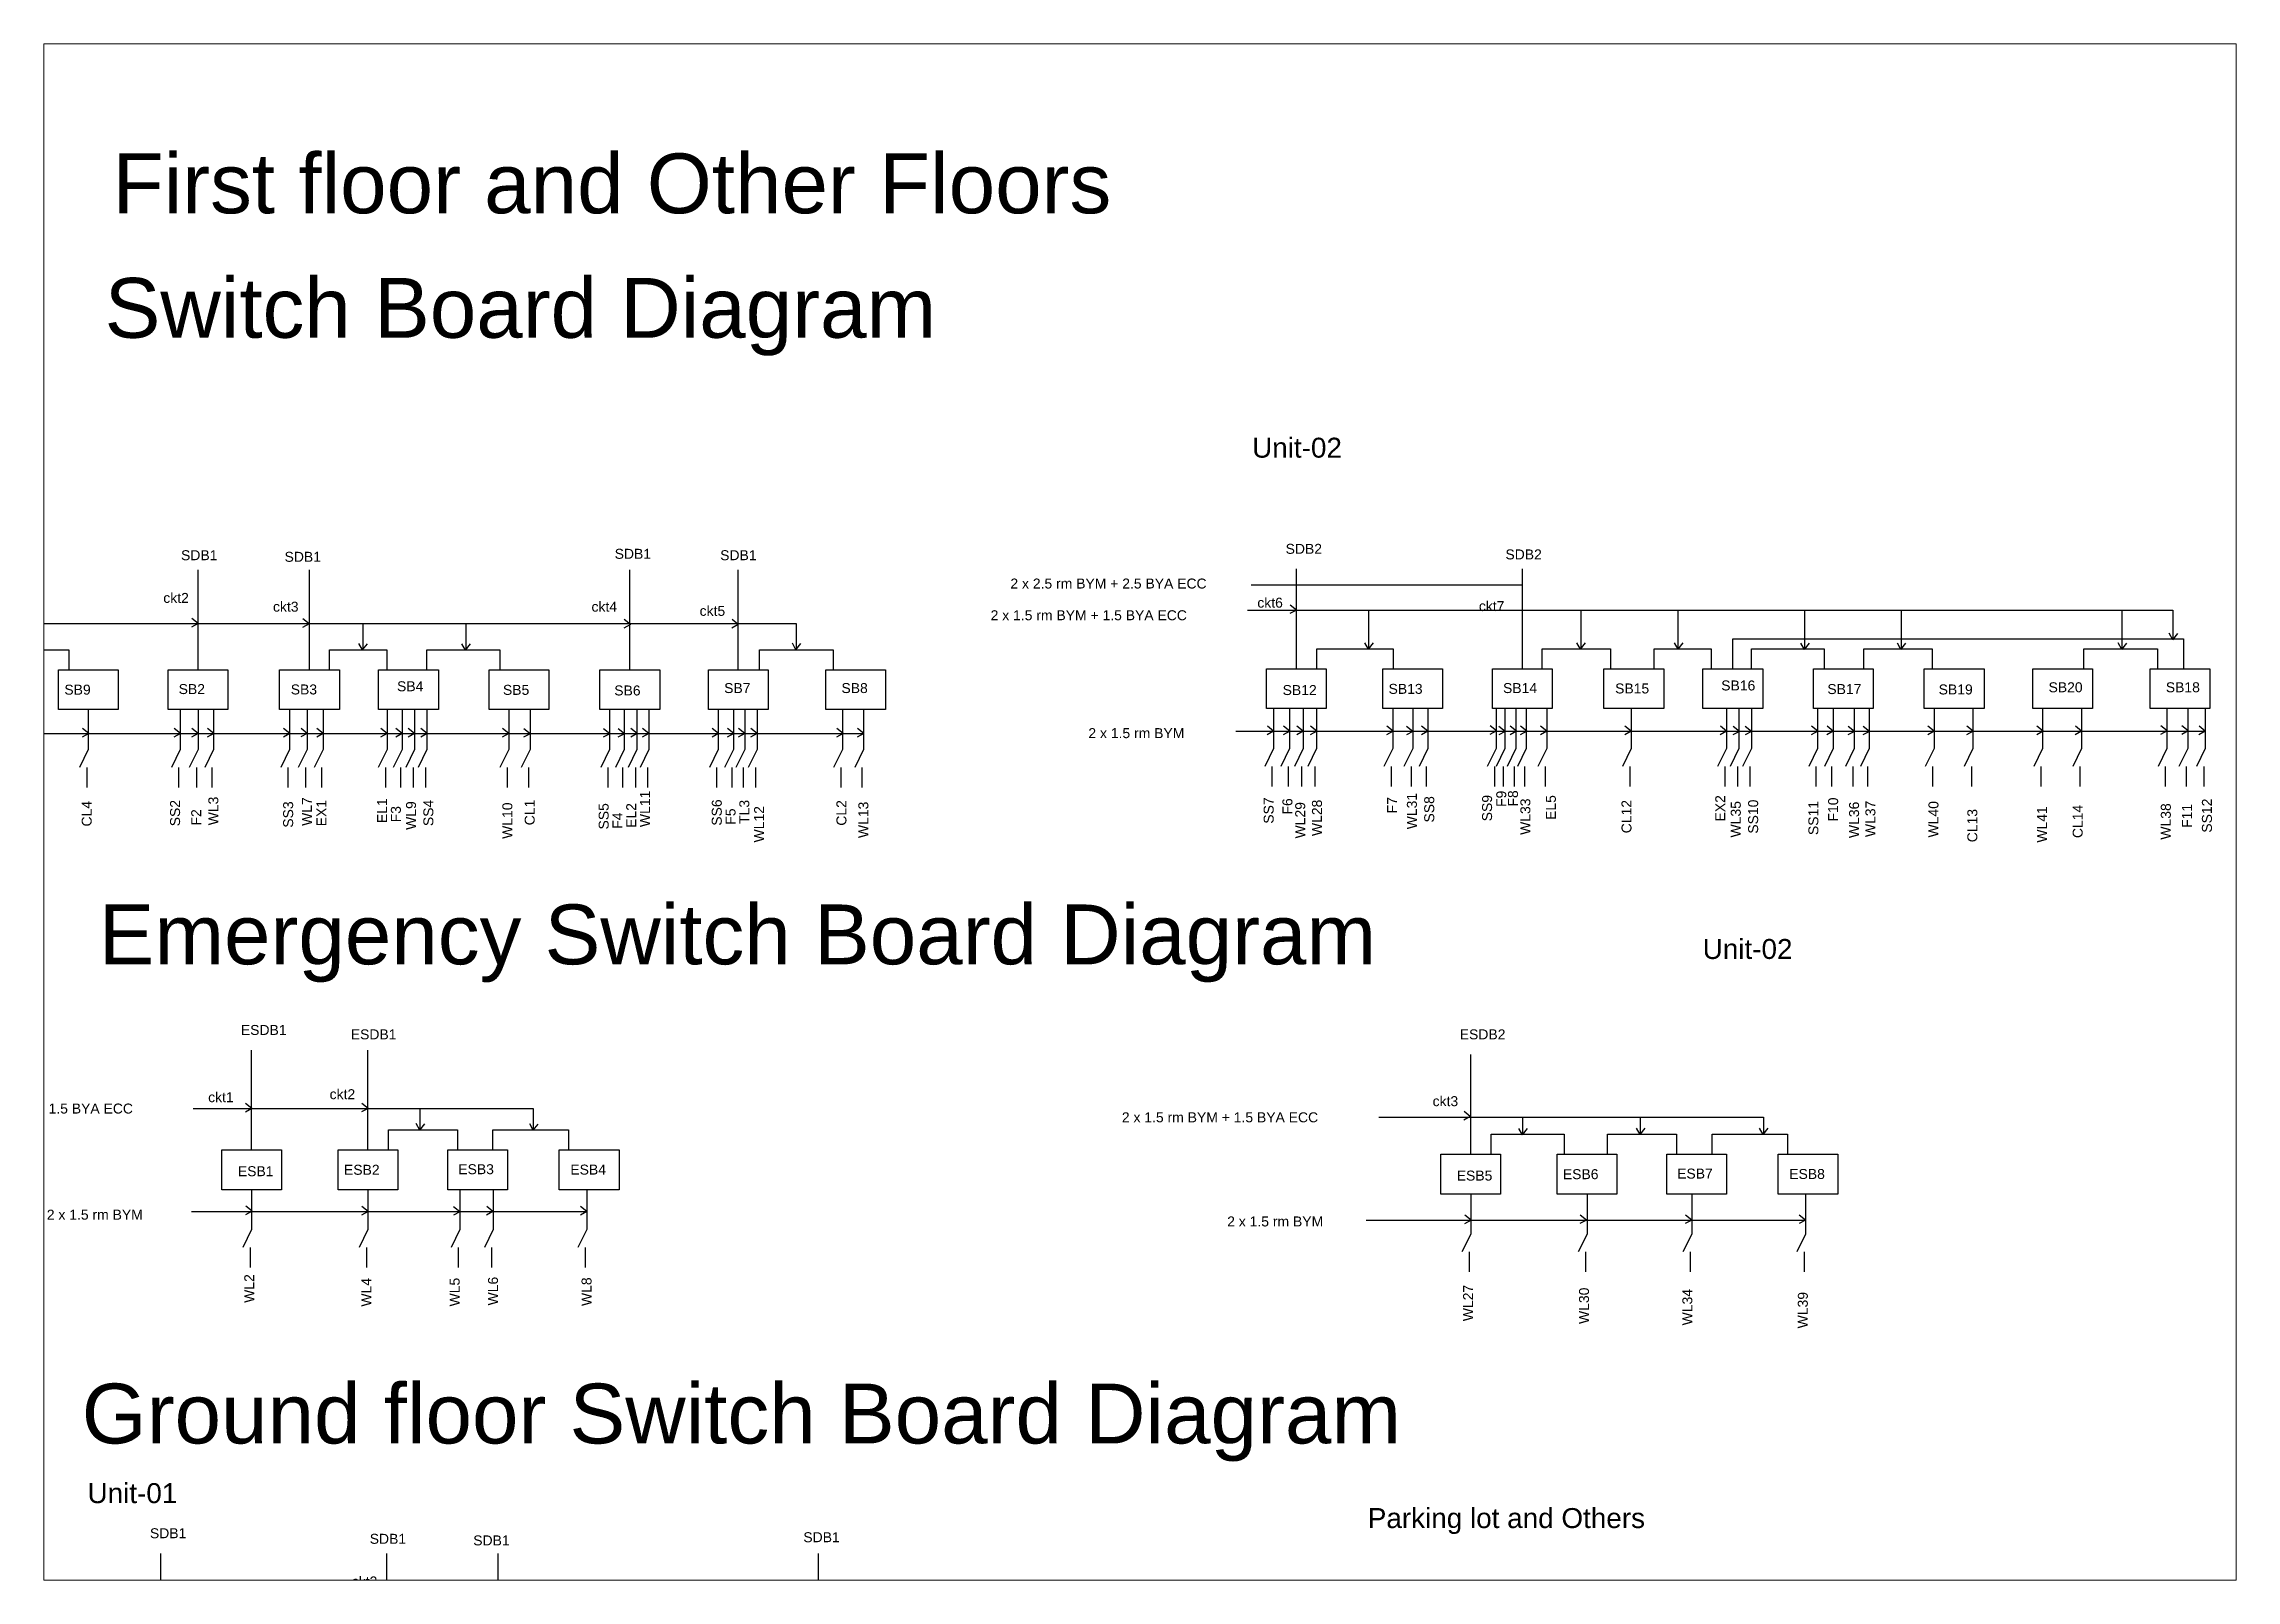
# Paper-space layout 'Layout1' of a CAD drawing. Header units: inches. Extents: x 1.14 to 10.3, y 0.8 to 7.22.
# The model-space entities are those that its viewports show. They can reach past a viewport. Long polylines and large blocks are cut down to what shows.
import ezdxf

# ---------------------------------------------------------------- set-up
doc = ezdxf.new("R2010")
doc.units = ezdxf.units.IN
doc.header["$MEASUREMENT"] = 0
doc.layers.add('SB', color=10, linetype='Continuous')
doc.layers.add('Text', color=100, linetype='Continuous')
doc.styles.get("Standard").update_dxf_attribs({"font": 'swisse.ttf', "height": 0.5})

# ---------------------------------------------------------------- blocks, each defined once
blk = doc.blocks.new('sb')
at = {"layer": 'SB'}
for p, q in [((-1.5, 0), (1.5, 0)), ((-1.5, -2), (-1.5, 0)), ((1.5, 0), (1.5, -2)), ((1.5, -2), (-1.5, -2))]:
    blk.add_line(p, q, dxfattribs=at)
blk = doc.blocks.new('C')
at = {"layer": 'SB'}
for p, q in [((0, 0), (0, -2)), ((0, -2), (-0.44, -2.9)), ((-0.08, -2.9), (-0.08, -3.9))]:
    blk.add_line(p, q, dxfattribs=at)
blk = doc.blocks.new('Arrow')
at = {"layer": 'SB'}
for q in [(-0.65, -0.36), (-0.63, 0.5)]:
    blk.add_line((0, 0), q, dxfattribs=at)

msp = doc.modelspace()

# ---------------------------------------------------------------- linework, layer by layer
at = {"layer": 'SB'}
for p, q in [((5.24, 6.04), (5.24, 11.04)), ((10.83, 6.04), (10.83, 11.04)), ((26.89, 6.04), (26.89, 11.04)), ((32.33, 6.04), (32.33, 11.04)), ((60.31, 6.09), (60.31, 11.09)), ((71.64, 6.09), (71.64, 11.09)), ((71.62, 10.28), (58.05, 10.28)), ((57.86, 9.03), (104.25, 9.03)), ((63.92, 9.02), (63.92, 7.08)), ((74.57, 9.02), (74.57, 7.09)), ((79.44, 9.01), (79.44, 7.08)), ((85.78, 9.02), (85.78, 7.07)), ((90.63, 9.02), (90.63, 7.07)), ((101.69, 9.05), (101.69, 7.07)), ((104.25, 9.03), (104.25, 7.58)), ((-10.68, 8.35), (35.23, 8.35)), ((-2.89, 8.34), (-2.89, 7.04)), ((13.5, 8.34), (13.5, 7.04)), ((18.67, 8.33), (18.67, 7.04)), ((35.23, 8.35), (35.23, 7.04)), ((-5.06, 7.04), (-1.23, 7.04)), ((-1.23, 7.04), (-1.23, 6.04)), ((11.84, 6.04), (11.84, 7.04)), ((11.84, 7.04), (14.71, 7.04)), ((14.71, 7.04), (14.71, 6.04)), ((16.72, 6.04), (16.72, 7.04)), ((16.72, 7.04), (20.37, 7.04)), ((20.37, 7.04), (20.37, 6.04)), ((33.39, 6.04), (33.39, 7.04)), ((33.39, 7.04), (37.08, 7.04)), ((37.08, 7.04), (37.08, 6.04)), ((61.33, 6.09), (61.33, 7.09)), ((61.33, 7.09), (65.17, 7.09)), ((65.17, 7.09), (65.17, 6.09)), ((72.63, 6.09), (72.63, 7.09)), ((72.63, 7.09), (76.06, 7.09)), ((76.06, 7.09), (76.06, 6.09)), ((78.24, 6.09), (78.24, 7.09)), ((78.24, 7.09), (81.11, 7.09)), ((81.11, 7.09), (81.11, 6.09)), ((82.19, 6.09), (82.19, 7.59)), ((82.19, 7.59), (104.78, 7.59)), ((83.12, 6.09), (83.12, 7.09)), ((83.12, 7.09), (86.77, 7.09)), ((86.77, 7.09), (86.77, 6.09)), ((88.76, 6.09), (88.76, 7.09)), ((88.76, 7.09), (92.19, 7.09)), ((92.19, 7.09), (92.19, 6.09)), ((99.79, 6.09), (99.79, 7.09)), ((99.79, 7.09), (103.48, 7.09)), ((103.48, 7.09), (103.48, 6.09)), ((104.78, 7.59), (104.78, 6.09)), ((-9.43, 2.84), (38.6, 2.84)), ((57.27, 2.96), (105.88, 2.96)), ((7.93, -18.03), (7.93, -13.03)), ((13.76, -18.03), (13.76, -13.03)), ((69.05, -18.25), (69.05, -13.25)), ((4.99, -15.96), (22.05, -15.96)), ((16.36, -15.99), (16.36, -17.02)), ((22.05, -15.96), (22.05, -17.02)), ((64.45, -16.39), (83.73, -16.39)), ((71.65, -16.39), (71.65, -17.25)), ((77.54, -16.39), (77.54, -17.25)), ((83.73, -16.39), (83.73, -17.25)), ((14.79, -18.03), (14.79, -17.03)), ((14.79, -17.03), (18.25, -17.03)), ((18.25, -17.03), (18.25, -18.03)), ((20.03, -18.03), (20.03, -17.03)), ((20.03, -17.03), (23.82, -17.03)), ((23.82, -17.03), (23.82, -18.03)), ((70.07, -18.25), (70.07, -17.25)), ((70.07, -17.25), (73.74, -17.25)), ((73.74, -17.25), (73.74, -18.25)), ((75.91, -18.25), (75.91, -17.25)), ((75.91, -17.25), (79.36, -17.25)), ((79.36, -17.25), (79.36, -18.25)), ((81.15, -18.25), (81.15, -17.25)), ((81.15, -17.25), (84.93, -17.25)), ((84.93, -17.25), (84.93, -18.25)), ((73.74, -18.25), (74.56, -18.25)), ((4.91, -21.12), (24.73, -21.12)), ((63.81, -21.55), (85.84, -21.55)), ((3.37, -43.26), (3.37, -38.26)), ((14.7, -43.26), (14.7, -38.26)), ((20.29, -43.26), (20.29, -38.26)), ((36.35, -43.26), (36.35, -38.26))]:
    msp.add_line(p, q, dxfattribs=at)

# ---------------------------------------------------------------- block references
at = {"layer": 'SB', "xscale": 0.5, "yscale": 0.5, "zscale": 0.5}
for p in [(60.31, 9.03), (5.24, 8.36), (10.81, 8.34), (26.92, 8.31), (32.33, 8.31), (-0.24, 2.84), (4.36, 2.84), (5.24, 2.84), (6.03, 2.84), (9.85, 2.84), (10.72, 2.85), (11.52, 2.84), (14.72, 2.84), (15.48, 2.84), (16.1, 2.84), (16.73, 2.84), (20.82, 2.84), (21.89, 2.83), (25.88, 2.83), (26.62, 2.83), (27.26, 2.84), (27.84, 2.84), (31.34, 2.84), (32.1, 2.84), (32.65, 2.84), (33.27, 2.84), (37.58, 2.84), (38.62, 2.84), (59.17, 2.96), (59.98, 2.96), (60.65, 2.96), (61.33, 2.96), (65.16, 2.96), (66.15, 2.95), (66.9, 2.96), (70.34, 2.97), (70.78, 2.95), (71.35, 2.96), (71.86, 2.96), (72.87, 2.96), (77.1, 2.96), (81.88, 2.96), (82.52, 2.95), (83.13, 2.95), (86.45, 2.96), (87.23, 2.96), (88.29, 2.95), (89.04, 2.95), (92.29, 2.96), (94.24, 2.96), (97.75, 2.96), (99.68, 2.96), (103.96, 2.97), (105.02, 2.97), (105.88, 2.96), (7.94, -15.96), (13.77, -15.95), (69.03, -16.36), (7.95, -21.11), (13.77, -21.12), (18.37, -21.13), (20.03, -21.12), (24.74, -21.12), (69.07, -21.56), (74.85, -21.55), (80.13, -21.55), (85.84, -21.55)]:
    msp.add_blockref('Arrow', p, dxfattribs=at)
at = {"layer": 'SB', "xscale": 0.5, "yscale": 0.5, "zscale": 0.5, "rotation": 270}
for p in [(104.25, 7.54), (-2.89, 7.03), (13.49, 7.03), (18.65, 7.02), (35.22, 7.04), (63.92, 7.07), (74.55, 7.07), (79.45, 7.07), (85.78, 7.05), (90.62, 7.05), (101.69, 7.06), (16.36, -17.04), (22.05, -17.05), (71.65, -17.28), (77.54, -17.26), (83.71, -17.26)]:
    msp.add_blockref('Arrow', p, dxfattribs=at)
at = {"layer": 'SB'}
for name, p in [('sb', (-0.26, 6.04)), ('sb', (5.24, 6.04)), ('sb', (10.83, 6.04)), ('sb', (15.79, 6.04)), ('sb', (21.33, 6.04)), ('sb', (26.89, 6.04)), ('sb', (32.33, 6.04)), ('sb', (38.21, 6.04)), ('sb', (60.31, 6.09)), ('sb', (66.14, 6.09)), ('sb', (71.64, 6.09)), ('sb', (77.23, 6.09)), ('sb', (82.19, 6.09)), ('sb', (87.73, 6.09)), ('sb', (93.29, 6.09)), ('sb', (98.73, 6.09)), ('sb', (104.61, 6.09)), ('C', (59.16, 4.09)), ('C', (59.97, 4.09)), ('C', (60.65, 4.09)), ('C', (61.32, 4.09)), ('C', (65.14, 4.09)), ('C', (66.14, 4.09)), ('C', (66.9, 4.09)), ('C', (70.32, 4.09)), ('C', (70.76, 4.09)), ('C', (71.31, 4.09)), ('C', (71.83, 4.09)), ('C', (72.86, 4.09)), ('C', (86.44, 4.09)), ('C', (89.03, 4.09)), ('C', (92.28, 4.09)), ('C', (94.23, 4.09)), ('C', (105.88, 4.09)), ('sb', (7.93, -18.03)), ('sb', (13.76, -18.03)), ('sb', (19.26, -18.03)), ('sb', (24.85, -18.03)), ('sb', (69.05, -18.25)), ('sb', (74.88, -18.25)), ('sb', (80.38, -18.25)), ('sb', (85.96, -18.25)), ('C', (7.93, -20.03)), ('C', (69.05, -20.25)), ('C', (80.13, -20.25))]:
    msp.add_blockref(name, p, dxfattribs=at)
at = {"layer": 'Text'}
for p in [(-0.26, 4.04), (4.35, 4.04), (5.24, 4.04), (6.02, 4.04), (9.83, 4.04), (10.71, 4.04), (11.51, 4.04), (14.72, 4.04), (15.47, 4.04), (16.1, 4.04), (16.72, 4.04), (20.82, 4.04), (21.89, 4.04), (25.87, 4.04), (26.61, 4.04), (27.25, 4.04), (27.85, 4.04), (31.32, 4.04), (32.08, 4.04), (32.65, 4.04), (33.27, 4.04), (37.55, 4.04), (38.61, 4.04), (77.1, 4.09), (81.87, 4.09), (82.5, 4.09), (83.12, 4.09), (87.22, 4.09), (88.28, 4.09), (97.72, 4.09), (99.67, 4.09), (103.95, 4.09), (105, 4.09), (13.76, -20.03), (18.37, -20.03), (20.04, -20.03), (24.73, -20.03), (74.88, -20.25), (85.84, -20.25)]:
    msp.add_blockref('C', p, dxfattribs=at)

# ---------------------------------------------------------------- texts
at = {"layer": 'Text', "attachment_point": 1}
for s, insert, char_height, width in [('First floor and Other Floors', (0.96, 31.92), 3, 79.4802), ('Switch Board Diagram', (0.56, 25.68), 3, 79.4802), ('Unit-02', (58.09, 17.67), 1, 4.5488), ('SDB1', (26.13, 12.1), 0.5, 1.0024), ('SDB2', (59.77, 12.35), 0.5, 1.0024), ('SDB1', (4.39, 12.03), 0.5, 1.0024), ('SDB1', (9.58, 11.95), 0.5, 1.0024), ('SDB1', (31.42, 12.03), 0.5, 1.0024), ('SDB2', (70.79, 12.07), 0.5, 1.0024), ('ckt2', (3.5, 9.89), 0.5, 0.3328), ('2 x 2.5 rm BYM + 2.5 BYA ECC', (45.97, 10.61), 0.5, 11.8692), ('ckt3', (9, 9.45), 0.5, 0.3328), ('ckt4', (24.97, 9.45), 0.5, 0.3328), ('ckt5', (30.39, 9.24), 0.5, 0.3328), ('2 x 1.5 rm BYM + 1.5 BYA ECC', (44.98, 9.02), 0.5, 11.8692), ('ckt6', (58.35, 9.65), 0.5, 0.3328), ('ckt7', (69.46, 9.48), 0.5, 0.3328), ('SB16', (81.61, 5.5), 0.5, 1.1965), ('SB9', (-1.46, 5.29), 0.5, 1.1965), ('SB2', (4.27, 5.32), 0.5, 1.1965), ('SB3', (9.89, 5.3), 0.5, 1.1965), ('SB4', (15.22, 5.46), 0.5, 1.1965), ('SB5', (20.53, 5.28), 0.5, 1.1965), ('SB6', (26.11, 5.25), 0.5, 1.1965), ('SB7', (31.62, 5.37), 0.5, 1.1965), ('SB8', (37.5, 5.37), 0.5, 1.1965), ('SB12', (59.62, 5.27), 0.5, 1.0024), ('SB13', (64.93, 5.33), 0.5, 1.1965), ('SB14', (70.67, 5.37), 0.5, 1.1965), ('SB15', (76.29, 5.35), 0.5, 1.1965), ('SB17', (86.93, 5.32), 0.5, 1.1965), ('SB19', (92.51, 5.3), 0.5, 1.1965), ('SB20', (98.02, 5.41), 0.5, 1.1965), ('SB18', (103.9, 5.41), 0.5, 1.1965), ('2 x 1.5 rm BYM', (49.88, 3.11), 0.5, 6.9465), ('Emergency Switch Board Diagram', (0.26, -5.73), 3, 79.4802), ('Unit-02', (80.68, -7.46), 1, 4.5488), ('ESDB1', (7.39, -11.77), 0.5, 1.0024), ('ESDB1', (12.9, -11.99), 0.5, 1.0024), ('ESDB2', (68.5, -11.99), 0.5, 1.0024), ('ckt1', (5.75, -15.14), 0.5, 0.3328), ('ckt2', (11.84, -14.99), 0.5, 0.3328), ('ckt3', (67.14, -15.34), 0.5, 0.3328), ('2 x 1.5 rm BYM + 1.5 BYA ECC', (-7.86, -15.71), 0.5, 11.8692), ('2 x 1.5 rm BYM + 1.5 BYA ECC', (51.56, -16.15), 0.5, 11.8692), ('ESB1', (7.24, -18.85), 0.5, 1.0024), ('ESB2', (12.56, -18.78), 0.5, 1.1965), ('ESB3', (18.29, -18.75), 0.5, 1.1965), ('ESB4', (23.91, -18.77), 0.5, 1.1965), ('ESB5', (68.35, -19.07), 0.5, 1.0024), ('ESB6', (73.67, -19), 0.5, 1.1965), ('ESB7', (79.4, -18.97), 0.5, 1.1965), ('ESB8', (85.02, -18.99), 0.5, 1.1965), ('2 x 1.5 rm BYM', (-2.34, -21.03), 0.5, 6.9465), ('2 x 1.5 rm BYM', (56.84, -21.37), 0.5, 6.9465), ('Ground floor Switch Board Diagram', (-0.59, -29.75), 3, 79.4802), ('Unit-01', (-0.3, -34.74), 1, 1.4657), ('Parking lot and Others', (63.89, -35.99), 1, 21.385), ('SDB1', (2.83, -37), 0.5, 1.0024), ('SDB1', (13.85, -37.28), 0.5, 1.0024), ('SDB1', (19.04, -37.36), 0.5, 1.0024), ('SDB1', (35.59, -37.2), 0.5, 1.0024), ('ckt2', (12.95, -39.42), 0.5, 0.3328), ('ckt1', (1.37, -39.77), 0.5, 0.3328), ('ckt3', (18.45, -39.85), 0.5, 0.3328), ('ckt4', (34.43, -39.86), 0.5, 0.3328), ('SDB2', (64.5, -39.75), 0.5, 1.0024), ('SDB2', (80.74, -40.06), 0.5, 1.0024)]:
    msp.add_mtext(s, dxfattribs=dict(at, insert=insert, char_height=char_height, width=width))
at = {"layer": 'Text', "char_height": 0.5, "width": 0.8526, "attachment_point": 1, "rotation": 90}
for s, insert in [('CL4', (-0.59, -1.82)), ('SS2', (3.84, -1.81)), ('F2', (4.9, -1.77)), ('WL3', (5.76, -1.76)), ('SS3', (9.51, -1.88)), ('WL7', (10.45, -1.79)), ('EX1', (11.18, -1.81)), ('EL1', (14.22, -1.65)), ('F3', (14.91, -1.61)), ('WL9', (15.67, -1.99)), ('SS4', (16.54, -1.8)), ('WL10', (20.5, -2.44)), ('CL1', (21.62, -1.76)), ('SS5', (25.33, -1.97)), ('EL2', (26.71, -1.89)), ('WL11', (27.4, -1.85)), ('SS6', (31, -1.78)), ('F5', (31.69, -1.73)), ('TL3', (32.38, -1.69)), ('WL12', (33.12, -2.62)), ('CL2', (37.25, -1.78)), ('WL13', (38.35, -2.4)), ('SS7', (58.67, -1.68)), ('F6', (59.61, -1.22)), ('WL29', (60.25, -2.42)), ('WL28', (61.09, -2.3)), ('F7', (64.86, -1.16)), ('WL31', (65.85, -1.96)), ('SS8', (66.72, -1.62)), ('SS9', (69.62, -1.56)), ('F9', (70.33, -0.84)), ('F8', (70.92, -0.82)), ('WL33', (71.54, -2.24)), ('EL5', (72.82, -1.49)), ('CL12', (76.61, -2.16)), ('EX2', (81.31, -1.57)), ('WL35', (82.09, -2.37)), ('SS10', (82.96, -2.18)), ('SS11', (85.98, -2.25)), ('F10', (86.97, -1.57)), ('WL36', (88.02, -2.4)), ('WL37', (88.84, -2.35)), ('WL40', (92, -2.37)), ('CL13', (93.95, -2.61)), ('WL41', (97.44, -2.63)), ('CL14', (99.23, -2.4)), ('WL38', (103.65, -2.48)), ('F11', (104.71, -1.89)), ('SS12', (105.71, -2.13)), ('F4', (26.02, -1.93)), ('WL2', (7.56, -25.7)), ('WL4', (13.43, -25.89)), ('WL5', (17.86, -25.88)), ('WL6', (19.78, -25.83)), ('WL8', (24.47, -25.86)), ('WL27', (68.67, -26.62)), ('WL30', (74.48, -26.76)), ('WL34', (79.66, -26.83)), ('WL39', (85.45, -26.98))]:
    msp.add_mtext(s, dxfattribs=dict(at, insert=insert))

psp = doc.layouts.get("Layout1")

# ---------------------------------------------------------------- viewports
at = {"layer": 'Text'}
psp.add_viewport(center=(5.7217, 4.0092), size=(9.1547, 6.414667), view_center_point=(52.4692, -1.0928), view_height=77.017478, dxfattribs=at)

doc.saveas('drawing.dxf')
